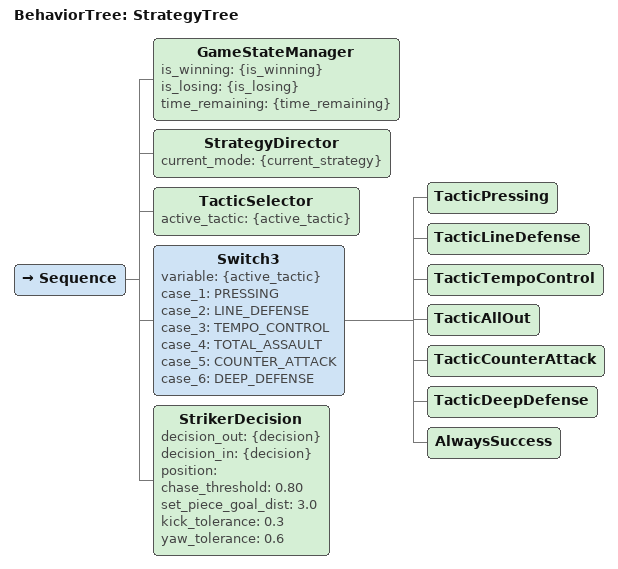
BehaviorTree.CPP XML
<root main_tree_to_execute="StrategyTree">
    <BehaviorTree ID="StrategyTree">
        <Sequence>
            <!-- Layer 1: 상황 인지(게임 상태) -->
            <GameStateManager is_winning="{is_winning}" is_losing="{is_losing}" time_remaining="{time_remaining}"/>

            <!-- Layer 2: 상위 전략 선택 -->
            <StrategyDirector current_mode="{current_strategy}"/>

            <!-- Layer 3: 세부 전략 선택 -->
            <TacticSelector active_tactic="{active_tactic}"/>

            <Switch3 variable="{active_tactic}" case_1="PRESSING" case_2="LINE_DEFENSE" case_3="TEMPO_CONTROL" case_4="TOTAL_ASSAULT" case_5="COUNTER_ATTACK" case_6="DEEP_DEFENSE">
                <TacticPressing/>
                <TacticLineDefense/>
                <TacticTempoControl/>
                <TacticAllOut/>
                <TacticCounterAttack/>
                <TacticDeepDefense/>
                <AlwaysSuccess/> <!-- Default Case -->
            </Switch3>

            <!-- Layer 5: 최종 행동 결정 (StrikerDecision) -->
            <StrikerDecision
                decision_out="{decision}"
                decision_in="{decision}"
                position=""
                chase_threshold="0.80"
                set_piece_goal_dist="3.0"
                kick_tolerance="0.3"
                yaw_tolerance="0.6"
            />
        </Sequence>
    </BehaviorTree>
</root>
